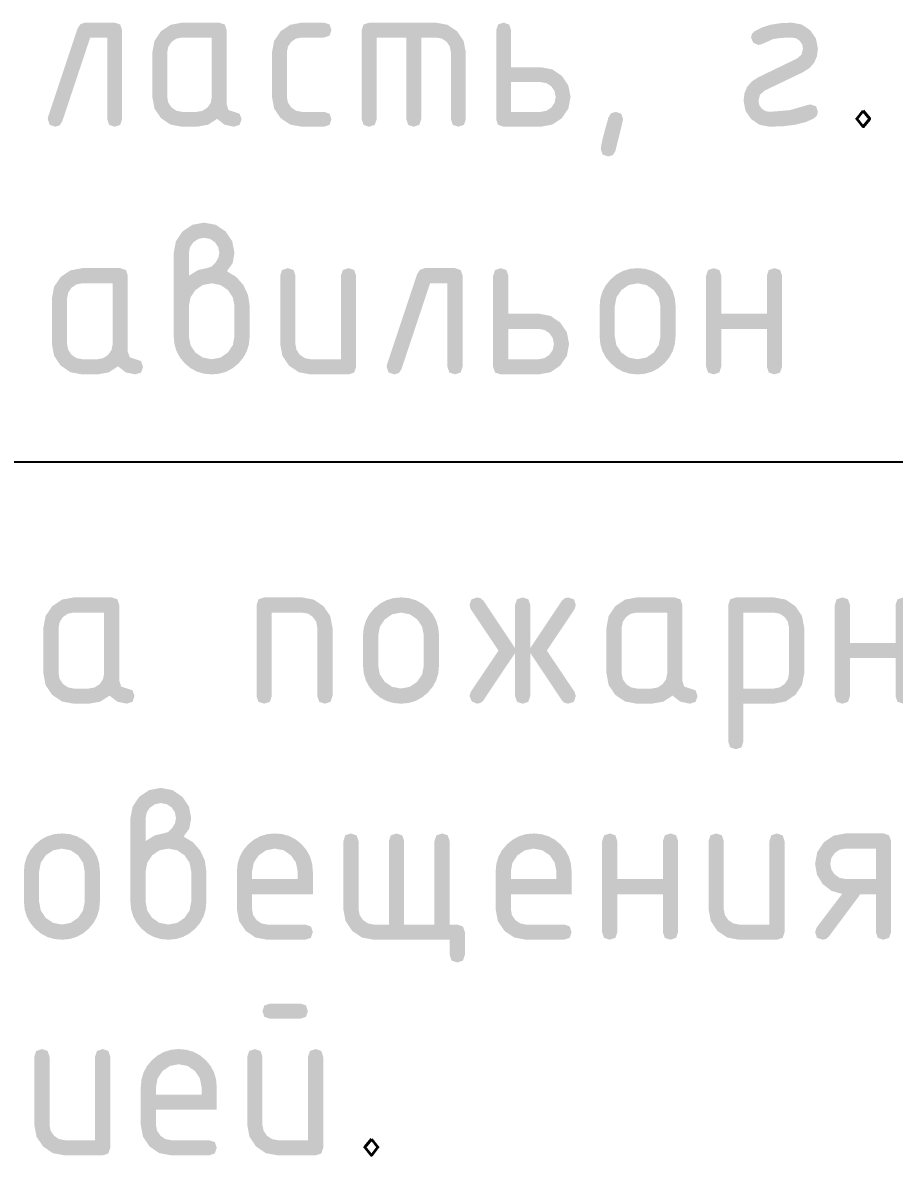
# Model space of a CAD drawing. Header units: millimetres. Extents: x 0 to 420, y 0 to 297.
# Drawn here: x 358.64 to 371.3, y 16.47 to 32.92 of the extents above; entities that cross this region are included whole.
import ezdxf

# ---------------------------------------------------------------- set-up
doc = ezdxf.new("R2010")
doc.units = ezdxf.units.MM
doc.layers.get('0').update_dxf_attribs({"linetype": 'CONTINUOUS'})
doc.styles.get("Standard").update_dxf_attribs({"font": 'STANDARD'})

msp = doc.modelspace()

# ---------------------------------------------------------------- hatches: boundary and pattern name
at = {"true_color": 0x000007}
for points in [[(359.542106, 32.923655), (359.973708, 32.923655), (360.054599, 32.896508), (360.081746, 32.815617), (360.081746, 31.51971), (360.054599, 31.438613), (359.973708, 31.411672), (359.89261, 31.438613), (359.865669, 31.51971), (359.865669, 32.707579), (359.618725, 32.707579), (359.211377, 31.485535), (359.173481, 31.43), (359.109953, 31.411672), (359.028856, 31.439026), (359.001915, 31.521364), (359.006876, 31.553885), (359.434068, 32.835461), (359.475478, 32.901469)], [(362.475091, 32.491503), (362.475091, 31.843825), (362.490869, 31.761073), (362.538481, 31.691138), (362.608416, 31.643527), (362.691167, 31.627748), (363.014731, 31.627748), (363.095621, 31.600601), (363.122769, 31.51971), (363.095621, 31.438613), (363.014731, 31.411672), (362.691167, 31.411672), (362.523391, 31.442816), (362.38414, 31.536798), (362.290158, 31.676049), (362.259014, 31.843825), (362.259014, 32.491503), (362.290158, 32.659072), (362.38414, 32.79853), (362.523391, 32.892305), (362.691167, 32.923655), (363.014731, 32.923655), (363.095621, 32.896508), (363.122769, 32.815617), (363.095621, 32.73452), (363.014731, 32.707579), (362.691167, 32.707579), (362.60752, 32.691869), (362.537929, 32.64474), (362.490801, 32.574943)], [(363.670566, 32.923655), (364.642359, 32.923655), (364.808963, 32.891961), (364.948283, 32.797427), (365.042817, 32.658107), (365.074511, 32.491503), (365.074511, 31.51971), (365.047364, 31.438613), (364.966473, 31.411672), (364.885376, 31.438613), (364.858435, 31.51971), (364.858435, 32.491503), (364.842794, 32.575839), (364.796148, 32.645292), (364.726695, 32.691938), (364.642359, 32.707579), (364.426282, 32.707579), (364.426282, 31.51971), (364.399135, 31.438613), (364.318244, 31.411672), (364.237629, 31.438613), (364.210757, 31.51971), (364.210757, 32.707579), (363.778604, 32.707579), (363.778604, 31.51971), (363.751457, 31.438613), (363.670566, 31.411672), (363.589469, 31.438613), (363.562528, 31.51971), (363.562528, 32.815617), (363.589469, 32.896508)], [(370.0814, 31.735786), (370.162291, 31.708639), (370.189438, 31.627748), (370.174211, 31.572282), (370.128804, 31.531286), (370.010655, 31.478877), (369.864497, 31.441506), (369.690226, 31.419122), (369.487741, 31.411672), (369.34222, 31.439095), (369.21985, 31.521915), (369.13703, 31.644285), (369.109607, 31.789806), (369.12306, 31.899868), (369.163489, 31.993549), (369.230995, 32.070796), (369.325684, 32.131559), (369.885167, 32.401655), (369.951175, 32.458705), (369.973362, 32.545522), (369.961442, 32.607602), (369.925957, 32.660174), (369.873385, 32.695659), (369.811304, 32.707579), (369.650487, 32.70186), (369.538453, 32.684979), (369.376395, 32.61277), (369.325684, 32.599541), (369.250167, 32.632062), (369.217645, 32.707579), (369.231839, 32.760565), (369.274972, 32.802388), (369.37947, 32.855287), (369.503657, 32.893201), (369.647585, 32.916024), (369.811304, 32.923655), (369.956549, 32.895957), (370.078644, 32.812861), (370.161739, 32.690767), (370.189438, 32.545522), (370.175804, 32.435149), (370.134937, 32.341365), (370.066887, 32.264221), (369.971708, 32.203768), (369.417185, 31.93698), (369.34849, 31.877862), (369.325684, 31.789806), (369.337397, 31.727312), (369.373088, 31.675153), (369.425247, 31.639462), (369.487741, 31.627748), (369.783812, 31.652622), (370.04061, 31.727518)], [(367.251272, 31.627748), (367.332163, 31.601014), (367.35931, 31.521364), (367.352299, 31.487051), (367.331336, 31.398994), (367.296523, 31.257194), (367.247964, 31.06165), (367.211722, 31.000121), (367.143234, 30.979519), (367.062136, 31.006666), (367.035195, 31.087557), (367.042129, 31.144091), (367.062963, 31.239279), (367.09775, 31.373121), (367.146541, 31.545617), (367.183817, 31.607147)], [(363.481298, 29.24688), (363.481298, 27.923412), (363.453669, 27.840592), (363.371055, 27.813169), (362.819289, 27.813169), (362.648274, 27.845071), (362.506199, 27.941051), (362.410218, 28.083127), (362.378317, 28.254141), (362.378317, 29.24688), (362.40574, 29.329494), (362.48856, 29.357123), (362.571173, 29.329494), (362.598803, 29.24688), (362.598803, 28.254141), (362.614995, 28.170219), (362.663846, 28.098699), (362.735366, 28.049847), (362.819289, 28.033655), (363.260812, 28.033655), (363.260812, 29.24688), (363.288235, 29.329494), (363.371055, 29.357123), (363.453669, 29.329494)], [(364.47624, 29.357123), (364.917763, 29.357123), (365.000377, 29.329494), (365.028006, 29.24688), (365.028006, 27.923412), (365.000377, 27.840592), (364.917763, 27.813169), (364.834943, 27.840592), (364.80752, 27.923412), (364.80752, 29.136637), (364.555064, 29.136637), (364.138896, 27.888134), (364.100518, 27.831842), (364.035268, 27.813169), (363.952448, 27.841006), (363.925025, 27.925066), (363.929986, 27.95869), (364.365997, 29.266724), (364.408509, 29.334454)], [(368.785635, 28.474628), (368.785635, 27.923412), (368.758005, 27.840592), (368.675392, 27.813169), (368.592572, 27.840592), (368.565149, 27.923412), (368.565149, 29.24688), (368.592572, 29.329494), (368.675392, 29.357123), (368.758005, 29.329494), (368.785635, 29.24688), (368.785635, 28.695665), (369.447645, 28.695665), (369.447645, 29.24688), (369.475068, 29.329494), (369.557888, 29.357123), (369.640501, 29.329494), (369.668131, 29.24688), (369.668131, 27.923412), (369.640501, 27.840592), (369.557888, 27.813169), (369.475068, 27.840592), (369.447645, 27.923412), (369.447645, 28.474628)], [(362.035118, 23.139576), (362.035118, 24.463044), (362.062541, 24.545658), (362.145361, 24.573287), (362.697127, 24.573287), (362.866764, 24.541041), (363.009115, 24.444303), (363.105854, 24.301952), (363.1381, 24.132315), (363.1381, 23.139576), (363.11047, 23.056756), (363.027857, 23.029333), (362.945037, 23.056756), (362.917614, 23.139576), (362.917614, 24.132315), (362.901559, 24.217822), (362.853673, 24.28886), (362.782635, 24.336747), (362.697127, 24.352801), (362.255604, 24.352801), (362.255604, 23.139576), (362.227974, 23.056756), (362.145361, 23.029333), (362.062541, 23.056756)], [(365.790544, 23.766308), (365.33083, 23.07784), (365.291625, 23.041391), (365.238777, 23.029333), (365.161056, 23.061855), (365.128534, 23.139576), (365.146724, 23.201312), (365.549663, 23.801035), (365.146724, 24.401308), (365.128534, 24.463044), (365.155957, 24.545658), (365.238777, 24.573287), (365.291625, 24.561023), (365.33083, 24.52478), (365.790544, 23.836312), (365.790544, 24.463044), (365.817967, 24.545658), (365.900787, 24.573287), (365.9834, 24.545658), (366.01103, 24.463044), (366.01103, 23.836312), (366.470192, 24.52478), (366.508984, 24.561023), (366.562245, 24.573287), (366.644858, 24.545658), (366.672488, 24.463044), (366.654298, 24.401308), (366.25136, 23.801035), (366.654298, 23.201312), (366.672488, 23.139576), (366.644858, 23.056756), (366.562245, 23.029333), (366.508984, 23.041391), (366.470192, 23.07784), (366.01103, 23.766308), (366.01103, 23.139576), (365.9834, 23.056756), (365.900787, 23.029333), (365.817967, 23.056756), (365.790544, 23.139576)], [(370.654469, 23.690792), (370.654469, 23.139576), (370.626839, 23.056756), (370.544226, 23.029333), (370.461406, 23.056756), (370.433983, 23.139576), (370.433983, 24.463044), (370.461406, 24.545658), (370.544226, 24.573287), (370.626839, 24.545658), (370.654469, 24.463044), (370.654469, 23.911829), (371.316479, 23.911829), (371.316479, 24.463044), (371.343902, 24.545658), (371.426722, 24.573287), (371.509335, 24.545658), (371.536965, 24.463044), (371.536965, 23.139576), (371.509335, 23.056756), (371.426722, 23.029333), (371.343902, 23.056756), (371.316479, 23.139576), (371.316479, 23.690792)], [(364.840131, 19.600206), (363.737149, 19.600206), (363.566134, 19.632177), (363.424059, 19.728639), (363.328078, 19.871266), (363.296177, 20.041178), (363.296177, 21.033917), (363.3236, 21.116531), (363.40642, 21.14416), (363.489033, 21.116531), (363.516663, 21.033917), (363.516663, 20.041178), (363.532855, 19.957256), (363.581706, 19.885736), (363.653226, 19.836884), (363.737149, 19.820692), (363.958186, 19.820692), (363.958186, 21.033917), (363.985609, 21.116531), (364.068429, 21.14416), (364.151043, 21.116531), (364.178672, 21.033917), (364.178672, 19.820692), (364.619645, 19.820692), (364.619645, 21.033917), (364.647067, 21.116531), (364.729888, 21.14416), (364.812501, 21.116531), (364.840131, 21.033917), (364.840131, 19.820692), (364.950374, 19.820692), (365.032987, 19.793063), (365.060617, 19.710449), (365.060617, 19.37972), (365.032987, 19.297107), (364.950374, 19.269477), (364.867554, 19.297107), (364.840131, 19.37972)], [(367.275403, 20.261665), (367.275403, 19.710449), (367.247774, 19.627629), (367.16516, 19.600206), (367.08234, 19.627629), (367.054917, 19.710449), (367.054917, 21.033917), (367.08234, 21.116531), (367.16516, 21.14416), (367.247774, 21.116531), (367.275403, 21.033917), (367.275403, 20.482702), (367.937413, 20.482702), (367.937413, 21.033917), (367.964836, 21.116531), (368.047656, 21.14416), (368.130269, 21.116531), (368.157899, 21.033917), (368.157899, 19.710449), (368.130269, 19.627629), (368.047656, 19.600206), (367.964836, 19.627629), (367.937413, 19.710449), (367.937413, 20.261665)], [(369.704607, 21.033917), (369.704607, 19.710449), (369.676978, 19.627629), (369.594364, 19.600206), (369.042598, 19.600206), (368.871583, 19.632108), (368.729507, 19.728088), (368.633527, 19.870164), (368.601625, 20.041178), (368.601625, 21.033917), (368.629048, 21.116531), (368.711869, 21.14416), (368.794482, 21.116531), (368.822112, 21.033917), (368.822112, 20.041178), (368.838304, 19.957256), (368.887155, 19.885736), (368.958675, 19.836884), (369.042598, 19.820692), (369.484121, 19.820692), (369.484121, 21.033917), (369.511544, 21.116531), (369.594364, 21.14416), (369.676978, 21.116531)], [(359.909736, 17.901124), (359.909736, 16.577656), (359.882107, 16.494836), (359.799493, 16.467413), (359.247727, 16.467413), (359.076712, 16.499314), (358.934636, 16.595295), (358.838656, 16.73737), (358.806755, 16.908385), (358.806755, 17.901124), (358.834177, 17.983737), (358.916998, 18.011367), (358.999611, 17.983737), (359.027241, 17.901124), (359.027241, 16.908385), (359.043433, 16.824462), (359.092284, 16.752942), (359.163804, 16.704091), (359.247727, 16.687899), (359.68925, 16.687899), (359.68925, 17.901124), (359.716673, 17.983737), (359.799493, 18.011367), (359.882107, 17.983737)]]:
    msp.add_hatch(color=0, dxfattribs=at).paths.add_polyline_path(points, flags=0)
h = msp.add_hatch(color=0, dxfattribs=at)
h.paths.add_polyline_path([(361.384751, 32.707579), (360.953149, 32.707579), (360.869502, 32.691869), (360.799912, 32.64474), (360.752783, 32.574943), (360.737073, 32.491503), (360.737073, 31.843825), (360.752852, 31.761073), (360.800463, 31.691138), (360.870398, 31.643527), (360.953149, 31.627748), (361.169226, 31.627748), (361.252184, 31.643458), (361.321912, 31.690587), (361.369041, 31.760178), (361.384751, 31.843825)], flags=0)
h.paths.add_polyline_path([(361.816904, 31.51971), (361.789756, 31.438613), (361.708866, 31.411672), (361.571751, 31.440266), (361.461921, 31.526325), (361.328803, 31.440266), (361.169226, 31.411672), (360.953149, 31.411672), (360.785373, 31.442816), (360.646122, 31.536798), (360.55214, 31.676049), (360.520997, 31.843825), (360.520997, 32.491503), (360.55214, 32.659072), (360.646122, 32.79853), (360.785373, 32.892305), (360.953149, 32.923655), (361.492789, 32.923655), (361.57368, 32.896508), (361.600827, 32.815617), (361.600827, 31.735786), (361.627768, 31.654689), (361.708866, 31.627748), (361.789756, 31.600601)], flags=0)
h = msp.add_hatch(color=0, dxfattribs=at)
h.paths.add_polyline_path([(366.595945, 31.843825), (366.564594, 31.676049), (366.470819, 31.536798), (366.33143, 31.442816), (366.164343, 31.411672), (365.624152, 31.411672), (365.543054, 31.438613), (365.516114, 31.51971), (365.516114, 32.815617), (365.543054, 32.896508), (365.624152, 32.923655), (365.705043, 32.896508), (365.73219, 32.815617), (365.73219, 32.275977), (366.164343, 32.275977), (366.33143, 32.244283), (366.470819, 32.149749), (366.564594, 32.010016)], flags=0)
h.paths.add_polyline_path([(366.379868, 31.843825), (366.364227, 31.927747), (366.317581, 31.997614), (366.248197, 32.04426), (366.164343, 32.059901), (365.73219, 32.059901), (365.73219, 31.627748), (366.164343, 31.627748), (366.247301, 31.643458), (366.31703, 31.690587), (366.364159, 31.760178)], flags=0)
h = msp.add_hatch(color=0, dxfattribs=at)
h.paths.add_polyline_path([(361.052095, 29.24688), (361.186591, 29.329494), (361.309512, 29.357123), (361.375176, 29.376209), (361.436292, 29.433742), (361.479218, 29.505676), (361.493618, 29.577609), (361.477564, 29.663599), (361.429677, 29.734706), (361.35857, 29.78211), (361.272581, 29.798095), (361.187762, 29.781972), (361.116587, 29.733603), (361.068218, 29.662428), (361.052095, 29.577609)], flags=0)
h.paths.add_polyline_path([(361.603861, 29.311924), (361.739805, 29.229586), (361.844742, 29.109628), (361.91199, 28.964382), (361.93459, 28.805908), (361.93459, 28.364384), (361.92447, 28.253478), (361.894145, 28.151409), (361.843666, 28.058124), (361.773084, 27.973573), (361.688231, 27.903396), (361.594904, 27.85327), (361.493101, 27.823194), (361.382824, 27.813169), (361.271918, 27.823203), (361.169848, 27.853339), (361.076563, 27.903629), (360.992012, 27.974124), (360.921836, 28.058977), (360.871709, 28.152304), (360.841634, 28.254107), (360.831608, 28.364384), (360.831608, 29.577609), (360.863579, 29.748417), (360.960042, 29.8907), (361.102669, 29.986473), (361.272581, 30.018582), (361.443664, 29.986335), (361.586222, 29.889597), (361.681996, 29.747246), (361.714104, 29.577609), (361.686474, 29.42761)], flags=0)
h.paths.add_polyline_path([(361.714104, 28.364384), (361.714104, 28.805908), (361.689851, 28.932481), (361.617641, 29.039623), (361.510981, 29.112315), (361.382824, 29.136637), (361.254666, 29.112315), (361.148006, 29.039623), (361.076072, 28.932481), (361.052095, 28.805908), (361.052095, 28.364384), (361.076072, 28.236227), (361.148006, 28.129567), (361.254666, 28.057633), (361.382824, 28.033655), (361.510981, 28.057771), (361.617641, 28.130669), (361.689851, 28.237398)], flags=0)
h = msp.add_hatch(color=0, dxfattribs=at)
h.paths.add_polyline_path([(359.944478, 29.136637), (359.502955, 29.136637), (359.418136, 29.120514), (359.346961, 29.072145), (359.298592, 29.000763), (359.282468, 28.916151), (359.282468, 28.254141), (359.29866, 28.170219), (359.347512, 28.098699), (359.419032, 28.049847), (359.502955, 28.033655), (359.723992, 28.033655), (359.808603, 28.049778), (359.879986, 28.098148), (359.928355, 28.169323), (359.944478, 28.254141)], flags=0)
h.paths.add_polyline_path([(360.38545, 27.923412), (360.357821, 27.840592), (360.275207, 27.813169), (360.13513, 27.842246), (360.022751, 27.930027), (359.887014, 27.842246), (359.723992, 27.813169), (359.502955, 27.813169), (359.33194, 27.845071), (359.189864, 27.941051), (359.093884, 28.083127), (359.061982, 28.254141), (359.061982, 28.916151), (359.093884, 29.086959), (359.189864, 29.229241), (359.33194, 29.325015), (359.502955, 29.357123), (360.054721, 29.357123), (360.137334, 29.329494), (360.164964, 29.24688), (360.164964, 28.143898), (360.192387, 28.061078), (360.275207, 28.033655), (360.357821, 28.006026)], flags=0)
h = msp.add_hatch(color=0, dxfattribs=at)
h.paths.add_polyline_path([(366.574715, 28.254141), (366.542606, 28.083127), (366.446833, 27.941051), (366.30455, 27.845071), (366.133742, 27.813169), (365.581976, 27.813169), (365.499156, 27.840592), (365.471733, 27.923412), (365.471733, 29.24688), (365.499156, 29.329494), (365.581976, 29.357123), (365.664589, 29.329494), (365.692219, 29.24688), (365.692219, 28.695665), (366.133742, 28.695665), (366.30455, 28.663419), (366.446833, 28.566681), (366.542606, 28.424054)], flags=0)
h.paths.add_polyline_path([(366.354228, 28.254141), (366.338174, 28.340131), (366.290287, 28.411238), (366.21925, 28.458642), (366.133742, 28.474628), (365.692219, 28.474628), (365.692219, 28.033655), (366.133742, 28.033655), (366.218354, 28.049778), (366.289736, 28.098148), (366.338105, 28.169323)], flags=0)
h = msp.add_hatch(color=0, dxfattribs=at)
h.paths.add_polyline_path([(367.018441, 28.364384), (367.018441, 28.805908), (367.028475, 28.915867), (367.058611, 29.017506), (367.1089, 29.110773), (367.179396, 29.195617), (367.264248, 29.266199), (367.357576, 29.316678), (367.459379, 29.347003), (367.569656, 29.357123), (367.681277, 29.347107), (367.783803, 29.317091), (367.877234, 29.267129), (367.96157, 29.197271), (368.031428, 29.112943), (368.081391, 29.019573), (368.111406, 28.91721), (368.121423, 28.805908), (368.121423, 28.364384), (368.111303, 28.254107), (368.080977, 28.152304), (368.030498, 28.058977), (367.959917, 27.974124), (367.875064, 27.903629), (367.781736, 27.853339), (367.679934, 27.823203), (367.569656, 27.813169), (367.459379, 27.823203), (367.357576, 27.853339), (367.264248, 27.903629), (367.179396, 27.974124), (367.1089, 28.058977), (367.058611, 28.152304), (367.028475, 28.254107)], flags=0)
h.paths.add_polyline_path([(367.900937, 28.364384), (367.900937, 28.805908), (367.876614, 28.932481), (367.803923, 29.039623), (367.696711, 29.112315), (367.569656, 29.136637), (367.44267, 29.112315), (367.335941, 29.039623), (367.263043, 28.932481), (367.238927, 28.805908), (367.238927, 28.364384), (367.262905, 28.236227), (367.334838, 28.129567), (367.441499, 28.057633), (367.569656, 28.033655), (367.696711, 28.057771), (367.803923, 28.130669), (367.876614, 28.237398)], flags=0)
h = msp.add_hatch(color=0, dxfattribs=at)
h.paths.add_polyline_path([(359.820768, 24.352801), (359.379244, 24.352801), (359.294426, 24.336678), (359.22325, 24.288309), (359.174881, 24.216927), (359.158758, 24.132315), (359.158758, 23.470305), (359.17495, 23.386383), (359.223802, 23.314863), (359.295322, 23.266011), (359.379244, 23.249819), (359.600282, 23.249819), (359.684893, 23.265942), (359.756276, 23.314312), (359.804645, 23.385487), (359.820768, 23.470305)], flags=0)
h.paths.add_polyline_path([(360.26174, 23.139576), (360.23411, 23.056756), (360.151497, 23.029333), (360.011419, 23.05841), (359.89904, 23.146191), (359.763304, 23.05841), (359.600282, 23.029333), (359.379244, 23.029333), (359.20823, 23.061235), (359.066154, 23.157215), (358.970174, 23.299291), (358.938272, 23.470305), (358.938272, 24.132315), (358.970174, 24.303123), (359.066154, 24.445405), (359.20823, 24.541179), (359.379244, 24.573287), (359.931011, 24.573287), (360.013624, 24.545658), (360.041254, 24.463044), (360.041254, 23.360062), (360.068677, 23.277242), (360.151497, 23.249819), (360.23411, 23.22219)], flags=0)
h = msp.add_hatch(color=0, dxfattribs=at)
h.paths.add_polyline_path([(363.581826, 23.580549), (363.581826, 24.022072), (363.59186, 24.132031), (363.621996, 24.23367), (363.672286, 24.326937), (363.742781, 24.411781), (363.827634, 24.482363), (363.920961, 24.532842), (364.022764, 24.563167), (364.133041, 24.573287), (364.244662, 24.563271), (364.347188, 24.533255), (364.440619, 24.483293), (364.524955, 24.413435), (364.594813, 24.329107), (364.644776, 24.235737), (364.674791, 24.133374), (364.684808, 24.022072), (364.684808, 23.580549), (364.674688, 23.470271), (364.644362, 23.368468), (364.593883, 23.275141), (364.523302, 23.190288), (364.438449, 23.119793), (364.345121, 23.069503), (364.243319, 23.039367), (364.133041, 23.029333), (364.022764, 23.039367), (363.920961, 23.069503), (363.827634, 23.119793), (363.742781, 23.190288), (363.672286, 23.275141), (363.621996, 23.368468), (363.59186, 23.470271)], flags=0)
h.paths.add_polyline_path([(364.464322, 23.580549), (364.464322, 24.022072), (364.439999, 24.148645), (364.367308, 24.255787), (364.260096, 24.328479), (364.133041, 24.352801), (364.006055, 24.328479), (363.899326, 24.255787), (363.826428, 24.148645), (363.802312, 24.022072), (363.802312, 23.580549), (363.82629, 23.452391), (363.898224, 23.345731), (364.004884, 23.273797), (364.133041, 23.249819), (364.260096, 23.273935), (364.367308, 23.346833), (364.439999, 23.453562)], flags=0)
h = msp.add_hatch(color=0, dxfattribs=at)
h.paths.add_polyline_path([(368.000144, 24.352801), (367.558621, 24.352801), (367.473803, 24.336678), (367.402627, 24.288309), (367.354258, 24.216927), (367.338135, 24.132315), (367.338135, 23.470305), (367.354327, 23.386383), (367.403178, 23.314863), (367.474698, 23.266011), (367.558621, 23.249819), (367.779658, 23.249819), (367.86427, 23.265942), (367.935652, 23.314312), (367.984021, 23.385487), (368.000144, 23.470305)], flags=0)
h.paths.add_polyline_path([(368.441117, 23.139576), (368.413487, 23.056756), (368.330874, 23.029333), (368.190796, 23.05841), (368.078417, 23.146191), (367.94268, 23.05841), (367.779658, 23.029333), (367.558621, 23.029333), (367.387606, 23.061235), (367.245531, 23.157215), (367.14955, 23.299291), (367.117649, 23.470305), (367.117649, 24.132315), (367.14955, 24.303123), (367.245531, 24.445405), (367.387606, 24.541179), (367.558621, 24.573287), (368.110387, 24.573287), (368.193001, 24.545658), (368.22063, 24.463044), (368.22063, 23.360062), (368.248053, 23.277242), (368.330874, 23.249819), (368.413487, 23.22219)], flags=0)
h = msp.add_hatch(color=0, dxfattribs=at)
h.paths.add_polyline_path([(368.887275, 24.463044), (368.914698, 24.545658), (368.997518, 24.573287), (369.549284, 24.573287), (369.720092, 24.541179), (369.862375, 24.445405), (369.958148, 24.303123), (369.990257, 24.132315), (369.990257, 23.470305), (369.958148, 23.300393), (369.862375, 23.157766), (369.720092, 23.061304), (369.549284, 23.029333), (369.107761, 23.029333), (369.107761, 22.478118), (369.080131, 22.395505), (368.997518, 22.367875), (368.914698, 22.395505), (368.887275, 22.478118)], flags=0)
h.paths.add_polyline_path([(369.107761, 24.352801), (369.107761, 23.249819), (369.549284, 23.249819), (369.633896, 23.265942), (369.705278, 23.314312), (369.753647, 23.385487), (369.769771, 23.470305), (369.769771, 24.132315), (369.753716, 24.217822), (369.70583, 24.28886), (369.634792, 24.336747), (369.549284, 24.352801)], flags=0)
h = msp.add_hatch(color=0, dxfattribs=at)
h.paths.add_polyline_path([(360.423247, 21.033917), (360.557743, 21.116531), (360.680664, 21.14416), (360.746328, 21.163246), (360.807444, 21.220779), (360.850369, 21.292713), (360.86477, 21.364646), (360.848716, 21.450636), (360.800829, 21.521743), (360.729722, 21.569147), (360.643733, 21.585132), (360.558914, 21.569009), (360.487739, 21.52064), (360.43937, 21.449465), (360.423247, 21.364646)], flags=0)
h.paths.add_polyline_path([(360.975013, 21.098961), (361.110956, 21.016623), (361.215894, 20.896665), (361.283142, 20.751419), (361.305742, 20.592945), (361.305742, 20.151422), (361.295622, 20.040515), (361.265297, 19.938446), (361.214818, 19.845161), (361.144236, 19.76061), (361.059383, 19.690433), (360.966056, 19.640307), (360.864253, 19.610231), (360.753976, 19.600206), (360.643069, 19.61024), (360.541, 19.640376), (360.447715, 19.690666), (360.363164, 19.761161), (360.292987, 19.846014), (360.242861, 19.939341), (360.212786, 20.041144), (360.20276, 20.151422), (360.20276, 21.364646), (360.234731, 21.535454), (360.331194, 21.677737), (360.473821, 21.77351), (360.643733, 21.805619), (360.814816, 21.773372), (360.957374, 21.676634), (361.053148, 21.534283), (361.085256, 21.364646), (361.057626, 21.214647)], flags=0)
h.paths.add_polyline_path([(361.085256, 20.151422), (361.085256, 20.592945), (361.061003, 20.719518), (360.988793, 20.82666), (360.882133, 20.899352), (360.753976, 20.923674), (360.625818, 20.899352), (360.519158, 20.82666), (360.447224, 20.719518), (360.423247, 20.592945), (360.423247, 20.151422), (360.447224, 20.023264), (360.519158, 19.916604), (360.625818, 19.84467), (360.753976, 19.820692), (360.882133, 19.844808), (360.988793, 19.917706), (361.061003, 20.024435)], flags=0)
h = msp.add_hatch(color=0, dxfattribs=at)
h.paths.add_polyline_path([(358.656052, 20.151422), (358.656052, 20.592945), (358.666086, 20.702904), (358.696222, 20.804543), (358.746512, 20.89781), (358.817007, 20.982654), (358.90186, 21.053236), (358.995188, 21.103715), (359.09699, 21.13404), (359.207268, 21.14416), (359.318889, 21.134144), (359.421415, 21.104128), (359.514846, 21.054166), (359.599182, 20.984308), (359.66904, 20.89998), (359.719002, 20.80661), (359.749017, 20.704247), (359.759034, 20.592945), (359.759034, 20.151422), (359.748914, 20.041144), (359.718589, 19.939341), (359.668109, 19.846014), (359.597528, 19.761161), (359.512675, 19.690666), (359.419348, 19.640376), (359.317545, 19.61024), (359.207268, 19.600206), (359.09699, 19.61024), (358.995188, 19.640376), (358.90186, 19.690666), (358.817007, 19.761161), (358.746512, 19.846014), (358.696222, 19.939341), (358.666086, 20.041144)], flags=0)
h.paths.add_polyline_path([(359.538548, 20.151422), (359.538548, 20.592945), (359.514226, 20.719518), (359.441534, 20.82666), (359.334323, 20.899352), (359.207268, 20.923674), (359.080281, 20.899352), (358.973552, 20.82666), (358.900654, 20.719518), (358.876538, 20.592945), (358.876538, 20.151422), (358.900516, 20.023264), (358.97245, 19.916604), (359.07911, 19.84467), (359.207268, 19.820692), (359.334323, 19.844808), (359.441534, 19.917706), (359.514226, 20.024435)], flags=0)
h = msp.add_hatch(color=0, dxfattribs=at)
h.paths.add_polyline_path([(362.300684, 20.923674), (362.173698, 20.899352), (362.066969, 20.82666), (361.99407, 20.719518), (361.969955, 20.592945), (361.969955, 20.482702), (362.631964, 20.482702), (362.631964, 20.592945), (362.607642, 20.719518), (362.53495, 20.82666), (362.427739, 20.899352)], flags=0)
h.paths.add_polyline_path([(361.969955, 20.261665), (361.969955, 20.041178), (361.986147, 19.957256), (362.034998, 19.885736), (362.106518, 19.836884), (362.190441, 19.820692), (362.742207, 19.820692), (362.824821, 19.793063), (362.85245, 19.710449), (362.824821, 19.627629), (362.742207, 19.600206), (362.190441, 19.600206), (362.019426, 19.632108), (361.87735, 19.728088), (361.78137, 19.870164), (361.749469, 20.041178), (361.749469, 20.592945), (361.759502, 20.702904), (361.789638, 20.804543), (361.839928, 20.89781), (361.910423, 20.982654), (361.995276, 21.053236), (362.088604, 21.103715), (362.190406, 21.13404), (362.300684, 21.14416), (362.412305, 21.134144), (362.514831, 21.104128), (362.608262, 21.054166), (362.692598, 20.984308), (362.762456, 20.89998), (362.812418, 20.80661), (362.842434, 20.704247), (362.85245, 20.592945), (362.85245, 20.261665)], flags=0)
h = msp.add_hatch(color=0, dxfattribs=at)
h.paths.add_polyline_path([(366.059425, 20.923674), (365.932438, 20.899352), (365.825709, 20.82666), (365.752811, 20.719518), (365.728695, 20.592945), (365.728695, 20.482702), (366.390705, 20.482702), (366.390705, 20.592945), (366.366383, 20.719518), (366.293691, 20.82666), (366.18648, 20.899352)], flags=0)
h.paths.add_polyline_path([(365.728695, 20.261665), (365.728695, 20.041178), (365.744887, 19.957256), (365.793739, 19.885736), (365.865259, 19.836884), (365.949181, 19.820692), (366.500948, 19.820692), (366.583561, 19.793063), (366.611191, 19.710449), (366.583561, 19.627629), (366.500948, 19.600206), (365.949181, 19.600206), (365.778167, 19.632108), (365.636091, 19.728088), (365.540111, 19.870164), (365.508209, 20.041178), (365.508209, 20.592945), (365.518243, 20.702904), (365.548379, 20.804543), (365.598669, 20.89781), (365.669164, 20.982654), (365.754017, 21.053236), (365.847344, 21.103715), (365.949147, 21.13404), (366.059425, 21.14416), (366.171046, 21.134144), (366.273572, 21.104128), (366.367003, 21.054166), (366.451339, 20.984308), (366.521197, 20.89998), (366.571159, 20.80661), (366.601174, 20.704247), (366.611191, 20.592945), (366.611191, 20.261665)], flags=0)
h = msp.add_hatch(color=0, dxfattribs=at)
h.paths.add_polyline_path([(370.540799, 20.264972), (370.385081, 20.310861), (370.259128, 20.408839), (370.176032, 20.544025), (370.148334, 20.703188), (370.180235, 20.873996), (370.276216, 21.016278), (370.418291, 21.112052), (370.589306, 21.14416), (371.141072, 21.14416), (371.223686, 21.116531), (371.251315, 21.033917), (371.251315, 19.710449), (371.223686, 19.627629), (371.141072, 19.600206), (371.058252, 19.627629), (371.030829, 19.710449), (371.030829, 20.261665), (370.806485, 20.261665), (370.347322, 19.645406), (370.308117, 19.611437), (370.258577, 19.600206), (370.175757, 19.627629), (370.148334, 19.710449), (370.170382, 19.777146)], flags=0)
h.paths.add_polyline_path([(370.36882, 20.703188), (370.385012, 20.618852), (370.433863, 20.547745), (370.505383, 20.498894), (370.589306, 20.482702), (371.030829, 20.482702), (371.030829, 20.923674), (370.589306, 20.923674), (370.504488, 20.907551), (370.433312, 20.859182), (370.384943, 20.7878)], flags=0)
h = msp.add_hatch(color=0, dxfattribs=at)
h.paths.add_polyline_path([(363.003153, 17.901124), (363.003153, 16.577656), (362.975523, 16.494836), (362.892909, 16.467413), (362.341143, 16.467413), (362.170128, 16.499314), (362.028053, 16.595295), (361.932072, 16.73737), (361.900171, 16.908385), (361.900171, 17.901124), (361.927594, 17.983737), (362.010414, 18.011367), (362.093027, 17.983737), (362.120657, 17.901124), (362.120657, 16.908385), (362.136849, 16.824462), (362.1857, 16.752942), (362.25722, 16.704091), (362.341143, 16.687899), (362.782666, 16.687899), (362.782666, 17.901124), (362.810089, 17.983737), (362.892909, 18.011367), (362.975523, 17.983737)], flags=0)
h.paths.add_polyline_path([(362.67077, 18.452339), (362.2309, 18.452339), (362.14808, 18.479762), (362.120657, 18.562582), (362.14808, 18.645195), (362.2309, 18.672825), (362.67077, 18.672825), (362.753383, 18.645195), (362.781013, 18.562582), (362.753383, 18.479762)], flags=0)
h = msp.add_hatch(color=0, dxfattribs=at)
h.paths.add_polyline_path([(360.904678, 17.79088), (360.777692, 17.766558), (360.670963, 17.693867), (360.598064, 17.586724), (360.573949, 17.460151), (360.573949, 17.349908), (361.235958, 17.349908), (361.235958, 17.460151), (361.211636, 17.586724), (361.138944, 17.693867), (361.031733, 17.766558)], flags=0)
h.paths.add_polyline_path([(360.573949, 17.128871), (360.573949, 16.908385), (360.590141, 16.824462), (360.638992, 16.752942), (360.710512, 16.704091), (360.794435, 16.687899), (361.346201, 16.687899), (361.428815, 16.660269), (361.456444, 16.577656), (361.428815, 16.494836), (361.346201, 16.467413), (360.794435, 16.467413), (360.62342, 16.499314), (360.481345, 16.595295), (360.385364, 16.73737), (360.353463, 16.908385), (360.353463, 17.460151), (360.363496, 17.57011), (360.393632, 17.671749), (360.443922, 17.765016), (360.514417, 17.849861), (360.59927, 17.920442), (360.692598, 17.970921), (360.7944, 18.001247), (360.904678, 18.011367), (361.016299, 18.00135), (361.118825, 17.971335), (361.212256, 17.921372), (361.296592, 17.851514), (361.36645, 17.767187), (361.416412, 17.673816), (361.446428, 17.571454), (361.456444, 17.460151), (361.456444, 17.128871)], flags=0)

# ---------------------------------------------------------------- linework, layer by layer
at = {"color": 0, "true_color": 0x000007}
msp.add_lwpolyline([(265.472334, 26.543), (418.338, 26.543)], dxfattribs=at)

# ---------------------------------------------------------------- texts
at = {"color": 0, "true_color": 0x000007, "attachment_point": 1}
for s, insert, char_height in [('. ', (370.375257, 33.829546), 2.417872), ('.', (363.221688, 18.929263), 2.461844)]:
    msp.add_mtext(s, dxfattribs=dict(at, insert=insert, char_height=char_height))

doc.saveas('drawing.dxf')
